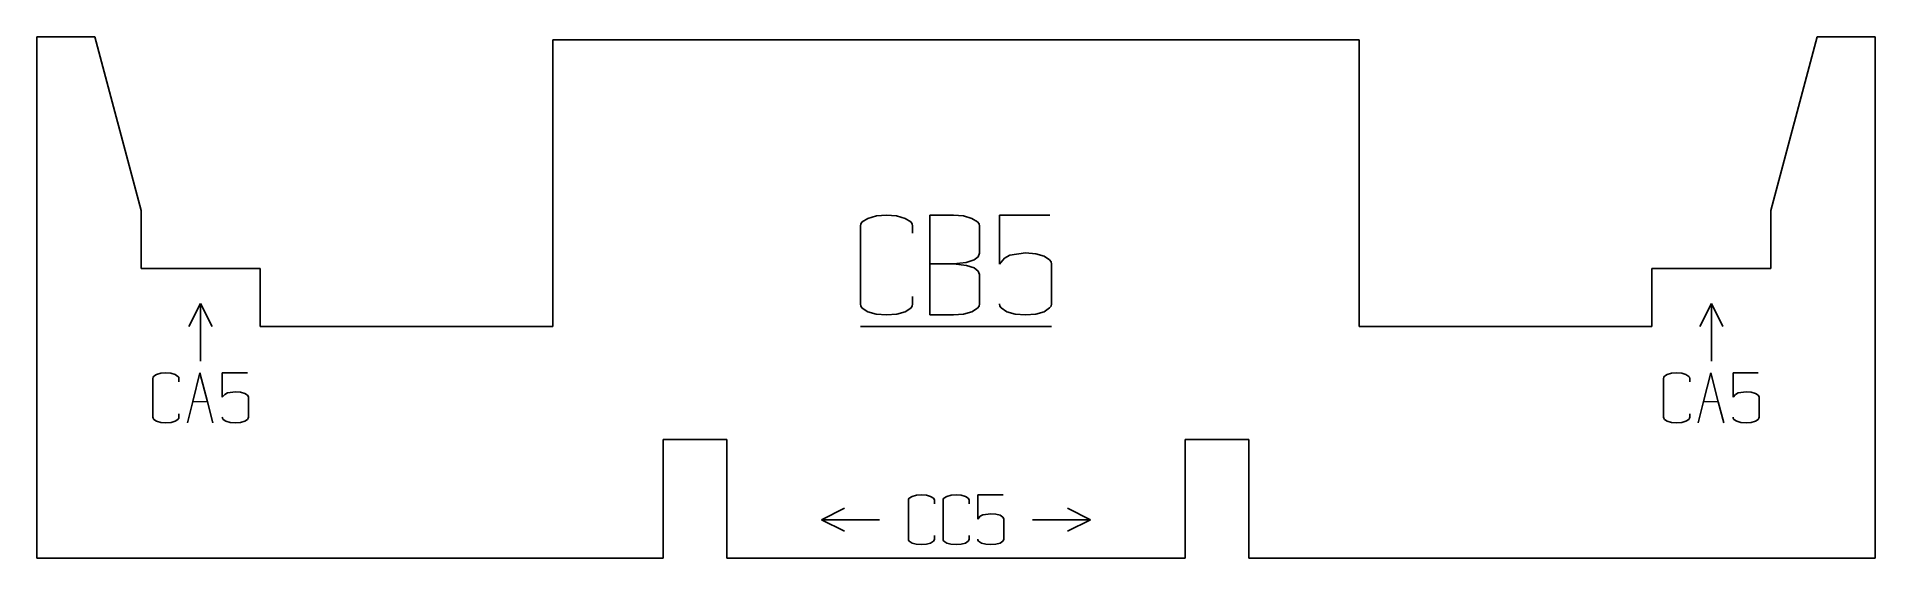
# Model space of a CAD drawing. Header units: millimetres. Extents: x -731 to -572, y -336 to -291.
import ezdxf

# ---------------------------------------------------------------- set-up
doc = ezdxf.new("R2010")
doc.units = ezdxf.units.MM
doc.layers.add('coding', color=2, linetype='Continuous')

msp = doc.modelspace()

# ---------------------------------------------------------------- linework, layer by layer
for p, q in [((-725.63, -290.71), (-730.63, -290.71)), ((-730.63, -290.71), (-730.63, -335.71)), ((-721.63, -305.71), (-725.63, -290.71)), ((-686.13, -290.96), (-616.63, -290.96)), ((-686.13, -315.71), (-686.13, -290.96)), ((-616.63, -290.96), (-616.63, -315.71)), ((-581.13, -305.71), (-577.13, -290.71)), ((-572.13, -290.71), (-577.13, -290.71)), ((-572.13, -335.71), (-572.13, -290.71)), ((-721.63, -310.71), (-721.63, -305.71)), ((-581.13, -310.71), (-581.13, -305.71)), ((-711.38, -310.71), (-721.63, -310.71)), ((-711.38, -315.71), (-711.38, -310.71)), ((-591.38, -310.71), (-581.13, -310.71)), ((-591.38, -315.71), (-591.38, -310.71)), ((-686.13, -315.71), (-711.38, -315.71)), ((-616.63, -315.71), (-591.38, -315.71)), ((-676.63, -325.46), (-676.63, -335.71)), ((-671.13, -325.46), (-676.63, -325.46)), ((-671.13, -335.71), (-671.13, -325.46)), ((-631.63, -325.46), (-631.63, -335.71)), ((-626.13, -325.46), (-631.63, -325.46)), ((-626.13, -335.71), (-626.13, -325.46)), ((-730.63, -335.71), (-676.63, -335.71)), ((-671.13, -335.71), (-631.63, -335.71)), ((-626.13, -335.71), (-572.13, -335.71))]:
    msp.add_line(p, q)
at = {"layer": 'coding'}
for p, q in [((-659.62, -307.05), (-659.58, -306.86)), ((-659.62, -313.74), (-659.62, -307.05)), ((-659.58, -306.86), (-659.46, -306.68)), ((-659.46, -306.68), (-658.98, -306.38)), ((-658.25, -306.16), (-658.98, -306.38)), ((-657.37, -306.09), (-658.25, -306.16)), ((-656.5, -306.16), (-657.37, -306.09)), ((-655.77, -306.38), (-656.5, -306.16)), ((-655.29, -306.69), (-655.77, -306.38)), ((-655.29, -306.69), (-655.16, -306.86)), ((-655.12, -307.05), (-655.16, -306.86)), ((-655.12, -307.66), (-655.12, -307.05)), ((-653.64, -306.09), (-653.64, -310.31)), ((-653.64, -306.09), (-651.6, -306.09)), ((-651.6, -306.09), (-650.74, -306.16)), ((-650.74, -306.16), (-650.02, -306.38)), ((-649.52, -306.69), (-650.02, -306.38)), ((-649.52, -306.69), (-649.4, -306.86)), ((-649.35, -307.05), (-649.4, -306.86)), ((-649.35, -309.39), (-649.35, -307.05)), ((-643.3, -306.09), (-647.64, -306.09)), ((-647.64, -306.09), (-647.64, -310.32)), ((-651.6, -310.31), (-653.64, -310.31)), ((-653.64, -310.31), (-653.64, -314.71)), ((-650.5, -310.18), (-651.6, -310.31)), ((-650.49, -310.45), (-651.6, -310.31)), ((-650.5, -310.18), (-649.82, -309.97)), ((-649.82, -310.66), (-650.49, -310.45)), ((-649.47, -309.7), (-649.82, -309.97)), ((-649.35, -309.39), (-649.47, -309.7)), ((-647.64, -310.32), (-647.21, -309.81)), ((-647.21, -309.81), (-646.74, -309.56)), ((-646.74, -309.56), (-645.4, -309.36)), ((-645.4, -309.36), (-644.51, -309.43)), ((-644.51, -309.43), (-643.79, -309.64)), ((-643.79, -309.64), (-643.31, -309.95)), ((-643.31, -309.95), (-643.19, -310.13)), ((-643.19, -310.13), (-643.15, -310.32)), ((-643.15, -310.32), (-643.15, -313.74)), ((-649.47, -310.93), (-649.82, -310.66)), ((-649.35, -311.23), (-649.47, -310.93)), ((-649.35, -313.74), (-649.35, -311.23)), ((-717.51, -315.71), (-716.51, -313.71)), ((-716.51, -318.71), (-716.51, -313.71)), ((-715.51, -315.71), (-716.51, -313.71)), ((-659.58, -313.94), (-659.62, -313.74)), ((-655.12, -313.74), (-655.16, -313.94)), ((-655.12, -313.13), (-655.12, -313.74)), ((-649.4, -313.94), (-649.35, -313.74)), ((-647.64, -313.74), (-647.6, -313.94)), ((-643.15, -313.74), (-643.19, -313.94)), ((-587.26, -315.71), (-586.26, -313.71)), ((-586.26, -318.71), (-586.26, -313.71)), ((-585.26, -315.71), (-586.26, -313.71)), ((-659.46, -314.12), (-659.58, -313.94)), ((-658.98, -314.43), (-659.46, -314.12)), ((-658.98, -314.43), (-658.26, -314.64)), ((-658.26, -314.64), (-657.37, -314.71)), ((-656.48, -314.64), (-657.37, -314.71)), ((-655.77, -314.43), (-656.48, -314.64)), ((-655.77, -314.43), (-655.29, -314.12)), ((-655.29, -314.12), (-655.16, -313.94)), ((-653.64, -314.71), (-651.6, -314.71)), ((-651.6, -314.71), (-650.74, -314.64)), ((-650.02, -314.43), (-650.74, -314.64)), ((-650.02, -314.43), (-649.52, -314.12)), ((-649.4, -313.94), (-649.52, -314.12)), ((-647.48, -314.11), (-647.6, -313.94)), ((-647, -314.43), (-647.48, -314.11)), ((-646.28, -314.64), (-647, -314.43)), ((-645.4, -314.71), (-646.28, -314.64)), ((-644.51, -314.64), (-645.4, -314.71)), ((-643.79, -314.43), (-644.51, -314.64)), ((-643.31, -314.11), (-643.79, -314.43)), ((-643.19, -313.94), (-643.31, -314.11)), ((-659.62, -315.71), (-643.15, -315.71)), ((-720.61, -320.09), (-720.63, -320.19)), ((-720.55, -320), (-720.61, -320.09)), ((-720.31, -319.85), (-720.55, -320)), ((-719.94, -319.74), (-720.31, -319.85)), ((-719.5, -319.71), (-719.94, -319.74)), ((-719.07, -319.74), (-719.5, -319.71)), ((-718.7, -319.85), (-719.07, -319.74)), ((-718.46, -320.01), (-718.7, -319.85)), ((-718.4, -320.09), (-718.46, -320.01)), ((-718.38, -320.19), (-718.4, -320.09)), ((-716.57, -319.7), (-717.19, -322.19)), ((-715.92, -322.2), (-716.57, -319.7)), ((-714.64, -319.71), (-714.64, -321.82)), ((-714.64, -319.71), (-712.47, -319.71)), ((-590.36, -320.09), (-590.38, -320.19)), ((-590.3, -320), (-590.36, -320.09)), ((-590.06, -319.85), (-590.3, -320)), ((-589.69, -319.74), (-590.06, -319.85)), ((-589.25, -319.71), (-589.69, -319.74)), ((-588.82, -319.74), (-589.25, -319.71)), ((-588.45, -319.85), (-588.82, -319.74)), ((-588.21, -320.01), (-588.45, -319.85)), ((-588.15, -320.09), (-588.21, -320.01)), ((-588.13, -320.19), (-588.15, -320.09)), ((-586.32, -319.7), (-586.94, -322.19)), ((-585.67, -322.2), (-586.32, -319.7)), ((-584.39, -319.71), (-584.39, -321.82)), ((-584.39, -319.71), (-582.22, -319.71)), ((-720.63, -320.19), (-720.63, -323.53)), ((-718.38, -320.19), (-718.38, -320.49)), ((-714.64, -321.82), (-714.42, -321.57)), ((-714.42, -321.57), (-714.19, -321.44)), ((-714.19, -321.44), (-713.51, -321.34)), ((-713.51, -321.34), (-713.07, -321.38)), ((-713.07, -321.38), (-712.71, -321.48)), ((-712.71, -321.48), (-712.47, -321.64)), ((-712.47, -321.64), (-712.41, -321.73)), ((-712.41, -321.73), (-712.39, -321.82)), ((-590.38, -320.19), (-590.38, -323.53)), ((-588.13, -320.19), (-588.13, -320.49)), ((-584.39, -321.82), (-584.17, -321.57)), ((-584.17, -321.57), (-583.94, -321.44)), ((-583.94, -321.44), (-583.26, -321.34)), ((-583.26, -321.34), (-582.82, -321.38)), ((-582.82, -321.38), (-582.46, -321.48)), ((-582.46, -321.48), (-582.22, -321.64)), ((-582.22, -321.64), (-582.16, -321.73)), ((-582.16, -321.73), (-582.14, -321.82)), ((-718.38, -323.53), (-718.38, -323.23)), ((-717.19, -322.19), (-717.64, -324.01)), ((-717.19, -322.19), (-715.92, -322.2)), ((-715.45, -324.01), (-715.92, -322.2)), ((-712.39, -321.82), (-712.39, -323.53)), ((-588.13, -323.53), (-588.13, -323.23)), ((-586.94, -322.19), (-587.39, -324.01)), ((-586.94, -322.19), (-585.67, -322.2)), ((-585.2, -324.01), (-585.67, -322.2)), ((-582.14, -321.82), (-582.14, -323.53)), ((-720.63, -323.53), (-720.61, -323.63)), ((-720.61, -323.63), (-720.55, -323.72)), ((-720.55, -323.72), (-720.31, -323.88)), ((-720.31, -323.88), (-719.95, -323.98)), ((-719.95, -323.98), (-719.5, -324.01)), ((-719.5, -324.01), (-719.06, -323.98)), ((-719.06, -323.98), (-718.7, -323.88)), ((-718.7, -323.88), (-718.46, -323.72)), ((-718.46, -323.72), (-718.4, -323.63)), ((-718.4, -323.63), (-718.38, -323.53)), ((-714.62, -323.63), (-714.64, -323.53)), ((-714.62, -323.63), (-714.56, -323.72)), ((-714.56, -323.72), (-714.32, -323.87)), ((-713.96, -323.98), (-714.32, -323.87)), ((-713.51, -324.01), (-713.96, -323.98)), ((-713.07, -323.98), (-713.51, -324.01)), ((-712.71, -323.87), (-713.07, -323.98)), ((-712.47, -323.72), (-712.71, -323.87)), ((-712.41, -323.63), (-712.47, -323.72)), ((-712.39, -323.53), (-712.41, -323.63)), ((-590.38, -323.53), (-590.36, -323.63)), ((-590.36, -323.63), (-590.3, -323.72)), ((-590.3, -323.72), (-590.06, -323.88)), ((-590.06, -323.88), (-589.7, -323.98)), ((-589.7, -323.98), (-589.25, -324.01)), ((-589.25, -324.01), (-588.81, -323.98)), ((-588.81, -323.98), (-588.45, -323.88)), ((-588.45, -323.88), (-588.21, -323.72)), ((-588.21, -323.72), (-588.15, -323.63)), ((-588.15, -323.63), (-588.13, -323.53)), ((-584.37, -323.63), (-584.39, -323.53)), ((-584.37, -323.63), (-584.31, -323.72)), ((-584.31, -323.72), (-584.07, -323.87)), ((-583.71, -323.98), (-584.07, -323.87)), ((-583.26, -324.01), (-583.71, -323.98)), ((-582.82, -323.98), (-583.26, -324.01)), ((-582.46, -323.87), (-582.82, -323.98)), ((-582.22, -323.72), (-582.46, -323.87)), ((-582.16, -323.63), (-582.22, -323.72)), ((-582.14, -323.53), (-582.16, -323.63)), ((-655.49, -330.7), (-655.47, -330.61)), ((-655.49, -334.05), (-655.49, -330.7)), ((-655.47, -330.61), (-655.41, -330.52)), ((-655.41, -330.52), (-655.17, -330.37)), ((-655.17, -330.37), (-654.8, -330.26)), ((-654.8, -330.26), (-654.36, -330.22)), ((-654.36, -330.22), (-653.93, -330.26)), ((-653.57, -330.37), (-653.93, -330.26)), ((-653.32, -330.52), (-653.57, -330.37)), ((-653.26, -330.61), (-653.32, -330.52)), ((-653.26, -330.61), (-653.24, -330.7)), ((-653.24, -330.7), (-653.24, -331.01)), ((-652.48, -330.61), (-652.5, -330.7)), ((-652.5, -330.7), (-652.5, -334.05)), ((-652.42, -330.52), (-652.48, -330.61)), ((-652.42, -330.52), (-652.18, -330.37)), ((-651.81, -330.26), (-652.18, -330.37)), ((-651.81, -330.26), (-651.37, -330.22)), ((-651.37, -330.22), (-650.94, -330.26)), ((-650.57, -330.37), (-650.94, -330.26)), ((-650.57, -330.37), (-650.33, -330.52)), ((-650.33, -330.52), (-650.27, -330.61)), ((-650.27, -330.61), (-650.25, -330.7)), ((-650.25, -330.7), (-650.25, -331.01)), ((-649.51, -330.22), (-649.51, -332.34)), ((-647.33, -330.22), (-649.51, -330.22)), ((-660.99, -331.38), (-662.99, -332.38)), ((-657.99, -332.38), (-662.99, -332.38)), ((-660.99, -333.38), (-662.99, -332.38)), ((-649.51, -332.34), (-649.29, -332.08)), ((-649.06, -331.96), (-649.29, -332.08)), ((-648.38, -331.86), (-649.06, -331.96)), ((-647.94, -331.89), (-648.38, -331.86)), ((-647.94, -331.89), (-647.58, -332)), ((-647.34, -332.15), (-647.58, -332)), ((-647.34, -332.15), (-647.28, -332.24)), ((-647.28, -332.24), (-647.26, -332.34)), ((-647.26, -332.34), (-647.26, -334.05)), ((-644.78, -332.38), (-639.78, -332.38)), ((-641.78, -331.38), (-639.78, -332.38)), ((-641.78, -333.38), (-639.78, -332.38)), ((-655.47, -334.15), (-655.49, -334.05)), ((-655.41, -334.24), (-655.47, -334.15)), ((-655.17, -334.39), (-655.41, -334.24)), ((-654.81, -334.5), (-655.17, -334.39)), ((-653.57, -334.39), (-653.92, -334.5)), ((-653.32, -334.24), (-653.57, -334.39)), ((-653.26, -334.15), (-653.32, -334.24)), ((-653.24, -334.05), (-653.26, -334.15)), ((-653.24, -333.74), (-653.24, -334.05)), ((-652.5, -334.05), (-652.48, -334.15)), ((-652.48, -334.15), (-652.42, -334.24)), ((-652.42, -334.24), (-652.18, -334.39)), ((-652.18, -334.39), (-651.82, -334.5)), ((-650.93, -334.5), (-650.57, -334.39)), ((-650.57, -334.39), (-650.33, -334.24)), ((-650.33, -334.24), (-650.27, -334.15)), ((-650.27, -334.15), (-650.25, -334.05)), ((-650.25, -334.05), (-650.25, -333.74)), ((-649.49, -334.15), (-649.51, -334.05)), ((-649.49, -334.15), (-649.43, -334.23)), ((-649.18, -334.39), (-649.43, -334.23)), ((-648.82, -334.5), (-649.18, -334.39)), ((-647.58, -334.39), (-647.94, -334.5)), ((-647.34, -334.23), (-647.58, -334.39)), ((-647.28, -334.15), (-647.34, -334.23)), ((-647.28, -334.15), (-647.26, -334.05)), ((-654.36, -334.53), (-654.81, -334.5)), ((-653.92, -334.5), (-654.36, -334.53)), ((-651.82, -334.5), (-651.37, -334.53)), ((-651.37, -334.53), (-650.93, -334.5)), ((-648.38, -334.53), (-648.82, -334.5)), ((-647.94, -334.5), (-648.38, -334.53))]:
    msp.add_line(p, q, dxfattribs=at)

doc.saveas('drawing.dxf')
